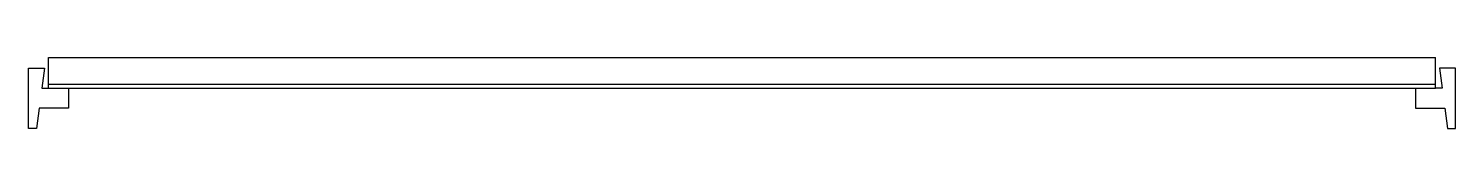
# Model space of a CAD drawing. Header units: millimetres. Extents: x 0 to 1780, y -74 to 14.
import ezdxf

# ---------------------------------------------------------------- set-up
doc = ezdxf.new("R2010")
doc.units = ezdxf.units.MM
doc.layers.add('KwikScaf Matrix', color=7, linetype='Continuous')

# ---------------------------------------------------------------- blocks, each defined once
blk = doc.blocks.new('2D Transom 1.8 Metre')
at = {"color": 0, "extrusion": (0, 1, -1.83691e-16)}
for p, q in [((25, 63), (1755, 63)), ((25, 30), (25, 63)), ((1755, 30), (1755, 63)), ((0, -25), (0, 50)), ((0, 50), (20, 50)), ((20, 50), (16.7, 25)), ((1760, 50), (1763.3, 25)), ((1780, 50), (1760, 50)), ((1780, -25), (1780, 50)), ((16.7, 25), (25, 25)), ((25, 30), (1755, 30)), ((25, 25), (25, 30)), ((25, 25), (1755, 25)), ((50, 25), (50, 0)), ((1730, 25), (1730, 0)), ((1755, 25), (1755, 30)), ((1763.3, 25), (1755, 25)), ((13.3, 0), (10, -25)), ((50, 0), (13.3, 0)), ((1730, 0), (1766.7, 0)), ((1766.7, 0), (1770, -25)), ((10, -25), (0, -25)), ((1770, -25), (1780, -25))]:
    blk.add_line(p, q, dxfattribs=at)

msp = doc.modelspace()

# ---------------------------------------------------------------- block references
at = {"layer": 'KwikScaf Matrix'}
msp.add_blockref('2D Transom 1.8 Metre', (0, -49), dxfattribs=at)

doc.saveas('drawing.dxf')
